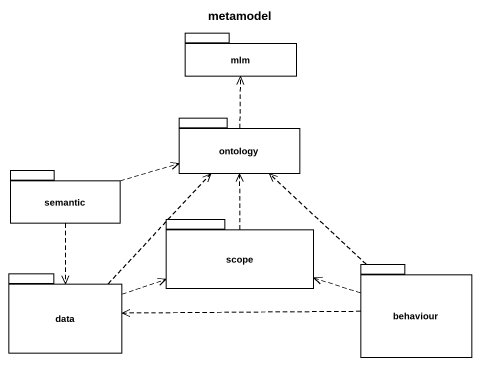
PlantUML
@startuml
title metamodel
package mlm #FFFFFF {
}
package ontology #FFFFFF {
}
package semantic #FFFFFF {
}
package scope #FFFFFF {
}
package data #FFFFFF {
}
package behaviour #FFFFFF {
}
ontology .up.> mlm
semantic .right.> ontology
semantic ..> data
scope .up.> ontology
data .up.> ontology
data .right.> scope
behaviour .up.> ontology
behaviour .left.> scope
behaviour .left.> data
@enduml
